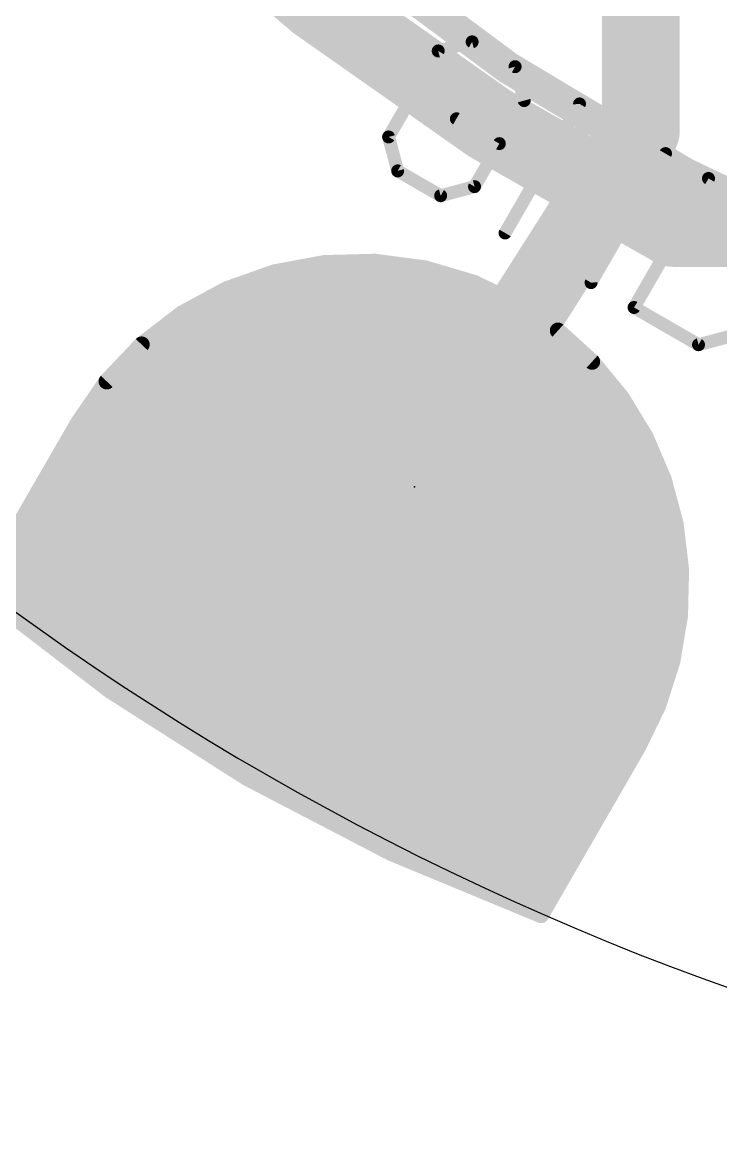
# Model space of a CAD drawing. Extents: x -22.4 to 22.3, y -22.2 to 22.2.
# Drawn here: x -12.99 to -7.5, y -22.23 to -13.37 of the extents above; entities that cross this region are included whole.
import ezdxf

# ---------------------------------------------------------------- set-up
doc = ezdxf.new("R2010")
doc.units = 0
for name, color, linetype in [('1', 12, 'CONTINUOUS'), ('16', 132, 'CONTINUOUS'), ('17', 110, 'CONTINUOUS'), ('20', 53, 'CONTINUOUS'), ('23', 53, 'CONTINUOUS'), ('51', 53, 'CONTINUOUS')]:
    doc.layers.add(name, color=color, linetype=linetype)

# ---------------------------------------------------------------- blocks, each defined once
blk = doc.blocks.new('ROUNDP')
at = {"const_width": 0.5}
blk.add_lwpolyline([(0, -0.25, 1), (0, 0.25, 1), (0, -0.25)], format="xyb", dxfattribs=at)

msp = doc.modelspace()

# ---------------------------------------------------------------- linework, layer by layer
at = {"layer": '1'}
for points, const_width in [([(-16.51, 0, 0.4142), (0, -16.51)], 0.254), ([(-7.9994, -14.3058, 1), (-8.2566, -14.1422)], 0.3048), ([(-8.2804, -14.224, 1), (-7.9756, -14.224)], 0.3048), ([(-10.6168, -15.2301, 1), (-10.6152, -15.2935)], 0.0635), ([(-10.6102, -15.293, 1), (-10.6218, -15.2306)], 0.0635), ([(-10.2134, -15.2199, 1), (-10.2217, -15.2829)], 0.0635), ([(-10.2167, -15.2831, 1), (-10.2184, -15.2196)], 0.0635), ([(-11.0998, -15.3353, 1), (-11.0998, -15.3988)], 0.0635), ([(-11.0137, -15.3032, 1), (-11.0021, -15.3657)], 0.0635), ([(-10.9973, -15.3644, 1), (-11.0185, -15.3045)], 0.0635), ([(-9.8134, -15.273, 1), (-9.8314, -15.3338)], 0.0635), ([(-9.8265, -15.3349, 1), (-9.8183, -15.2719)], 0.0635), ([(-9.6077, -15.3988, 1), (-9.6077, -15.3353)], 0.0635), ([(-9.4266, -15.3879, 1), (-9.4539, -15.4453)], 0.0635), ([(-9.4493, -15.447, 1), (-9.4312, -15.3862)], 0.0635), ([(-11.4324, -15.4623, 1), (-11.4324, -15.5258)], 0.0635), ([(-11.3942, -15.4376, 1), (-11.373, -15.4974)], 0.0635), ([(-11.3685, -15.4954, 1), (-11.3988, -15.4396)], 0.0635), ([(-9.278, -15.5258, 1), (-9.278, -15.4623)], 0.0635), ([(-11.6663, -15.5892, 1), (-11.6663, -15.6528)], 0.0635), ([(-9.0627, -15.5619, 1), (-9.0983, -15.6145)], 0.0635), ([(-9.0942, -15.6168, 1), (-9.0668, -15.5595)], 0.0635), ([(-9.032, -15.6528, 1), (-9.032, -15.5892)], 0.0635), ([(-11.749, -15.6298, 1), (-11.7187, -15.6856)], 0.0635), ([(-11.7146, -15.6829, 1), (-11.7532, -15.6325)], 0.0635), ([(-11.8516, -15.7163, 1), (-11.8516, -15.7798)], 0.0635), ([(-8.8444, -15.7798, 1), (-8.8444, -15.7163)], 0.0635), ([(-8.759, -15.7678, 1), (-8.8017, -15.8148)], 0.0635), ([(-8.7982, -15.8176, 1), (-8.7626, -15.765)], 0.0635), ([(-12.0694, -15.8751, 1), (-12.0308, -15.9255)], 0.0635), ([(-12.0271, -15.9222, 1), (-12.0731, -15.8785)], 0.0635), ([(-12.0171, -15.8432, 1), (-12.0171, -15.9068)], 0.0635), ([(-8.6883, -15.9068, 1), (-8.6883, -15.8432)], 0.0635), ([(-12.1466, -15.9703, 1), (-12.1466, -16.0338)], 0.0635), ([(-8.5486, -16.0338, 1), (-8.5486, -15.9703)], 0.0635), ([(-8.4877, -16.0149, 1), (-8.5367, -16.0553)], 0.0635), ([(-8.5336, -16.0586, 1), (-8.4909, -16.0116)], 0.0635), ([(-12.2671, -16.0973, 1), (-12.2671, -16.1608)], 0.0635), ([(-8.4347, -16.1608, 1), (-8.4347, -16.0973)], 0.0635), ([(-12.3702, -16.2243, 1), (-12.3702, -16.2877)], 0.0635), ([(-12.3475, -16.1676, 1), (-12.3014, -16.2113)], 0.0635), ([(-12.2983, -16.2074, 1), (-12.3506, -16.1714)], 0.0635), ([(-8.3298, -16.2877, 1), (-8.3298, -16.2243)], 0.0635), ([(-8.2544, -16.298, 1), (-8.3086, -16.3311)], 0.0635), ([(-8.306, -16.3348, 1), (-8.257, -16.2943)], 0.0635), ([(-12.4575, -16.3513, 1), (-12.4575, -16.4147)], 0.0635), ([(-8.2398, -16.4147, 1), (-8.2398, -16.3513)], 0.0635), ([(-12.5227, -16.5338, 1), (-12.5777, -16.502)], 0.0635), ([(-12.5448, -16.4783, 1), (-12.5448, -16.5418)], 0.0635), ([(-8.1623, -16.5418, 1), (-8.1623, -16.4783)], 0.0635), ([(-12.5764, -16.4999, 1), (-12.524, -16.5359)], 0.0635), ([(-12.619, -16.6053, 1), (-12.619, -16.6687)], 0.0635), ([(-8.0637, -16.6115, 1), (-8.122, -16.6365)], 0.0635), ([(-8.12, -16.6405, 1), (-8.0657, -16.6075)], 0.0635), ([(-8.0873, -16.6687, 1), (-8.0873, -16.6053)], 0.0635), ([(-12.6923, -16.7323, 1), (-12.6923, -16.7957)], 0.0635), ([(-8.0329, -16.7957, 1), (-8.0329, -16.7323)], 0.0635), ([(-10.0346, -16.9362, 1), (-9.7774, -17.0998)], 0.3048), ([(-12.7656, -16.8593, 1), (-12.7656, -16.9228)], 0.0635), ([(-7.9195, -16.9489, 1), (-7.9809, -16.9654)], 0.0635), ([(-7.9785, -16.9228, 1), (-7.9785, -16.8593)], 0.0635), ([(-12.8389, -16.9863, 1), (-12.8389, -17.0497)], 0.0635), ([(-7.9794, -16.9696, 1), (-7.921, -16.9446)], 0.0635), ([(-7.9339, -17.0497, 1), (-7.9339, -16.9863)], 0.0635), ([(-12.9123, -17.1133, 1), (-12.9123, -17.1767)], 0.0635), ([(-7.8999, -17.1767, 1), (-7.8999, -17.1133)], 0.0635), ([(-12.9856, -17.2403, 1), (-12.9856, -17.3038)], 0.0635), ([(-7.8249, -17.3034, 1), (-7.8879, -17.311)], 0.0635), ([(-7.8658, -17.3038, 1), (-7.8658, -17.2403)], 0.0635), ([(-7.8871, -17.3154, 1), (-7.8257, -17.299)], 0.0635), ([(-7.8454, -17.4307, 1), (-7.8454, -17.3673)], 0.0635), ([(-7.8302, -17.5577, 1), (-7.8302, -17.4943)], 0.0635), ([(-7.7816, -17.6678, 1), (-7.8451, -17.6663)], 0.0635), ([(-7.8151, -17.6848, 1), (-7.8151, -17.6213)], 0.0635), ([(-7.8449, -17.6708, 1), (-7.7818, -17.6633)], 0.0635), ([(-7.8161, -17.8117, 1), (-7.8161, -17.7483)], 0.0635), ([(-7.8191, -17.9387, 1), (-7.8191, -17.8753)], 0.0635), ([(-7.7907, -18.0346, 1), (-7.8533, -18.0241)], 0.0635), ([(-7.8537, -18.0286, 1), (-7.7903, -18.0301)], 0.0635), ([(-7.8228, -18.0658, 1), (-7.8228, -18.0023)], 0.0635), ([(-12.8909, -18.1293, 1), (-12.8909, -18.1928)], 0.0635), ([(-7.8441, -18.1928, 1), (-7.8441, -18.1293)], 0.0635), ([(-12.7254, -18.2563, 1), (-12.7254, -18.3197)], 0.0635), ([(-7.8655, -18.3197, 1), (-7.8655, -18.2563)], 0.0635), ([(-12.5599, -18.3833, 1), (-12.5599, -18.4467)], 0.0635), ([(-7.9134, -18.3815, 1), (-7.8508, -18.392)], 0.0635), ([(-7.8519, -18.3964, 1), (-7.9123, -18.3771)], 0.0635), ([(-7.8911, -18.4467, 1), (-7.8911, -18.3833)], 0.0635), ([(-12.3944, -18.5103, 1), (-12.3944, -18.5738)], 0.0635), ([(-7.9317, -18.5738, 1), (-7.9317, -18.5103)], 0.0635), ([(-12.2828, -18.5878, 1), (-12.3169, -18.6413)], 0.0635), ([(-12.3192, -18.6397, 1), (-12.2805, -18.5893)], 0.0635), ([(-12.2143, -18.6373, 1), (-12.2143, -18.7007)], 0.0635), ([(-7.9639, -18.7458, 1), (-8.021, -18.718)], 0.0635), ([(-7.9723, -18.7007, 1), (-7.9723, -18.6373)], 0.0635), ([(-12.015, -18.7643, 1), (-12.015, -18.8277)], 0.0635), ([(-8.0227, -18.7222, 1), (-7.9622, -18.7416)], 0.0635), ([(-8.0236, -18.8277, 1), (-8.0236, -18.7643)], 0.0635), ([(-11.8156, -18.8913, 1), (-11.8156, -18.9548)], 0.0635), ([(-8.0853, -18.9548, 1), (-8.0853, -18.8913)], 0.0635), ([(-11.6163, -19.0183, 1), (-11.6163, -19.0817)], 0.0635), ([(-8.1794, -19.044, 1), (-8.1222, -19.0718)], 0.0635), ([(-8.1233, -19.0738, 1), (-8.1783, -19.042)], 0.0635), ([(-8.147, -19.0817, 1), (-8.147, -19.0183)], 0.0635), ([(-11.4169, -19.1453, 1), (-11.4169, -19.2087)], 0.0635), ([(-8.2196, -19.2087, 1), (-8.2196, -19.1453)], 0.0635), ([(-11.2089, -19.272, 1), (-11.2383, -19.3283)], 0.0635), ([(-11.2163, -19.2723, 1), (-11.2163, -19.3358)], 0.0635), ([(-11.2407, -19.3269, 1), (-11.2066, -19.2734)], 0.0635), ([(-8.2929, -19.3358, 1), (-8.2929, -19.2723)], 0.0635), ([(-10.9723, -19.3993, 1), (-10.9723, -19.4627)], 0.0635), ([(-8.3662, -19.4627, 1), (-8.3662, -19.3993)], 0.0635), ([(-10.7283, -19.5263, 1), (-10.7283, -19.5897)], 0.0635), ([(-8.4395, -19.5897, 1), (-8.4395, -19.5263)], 0.0635), ([(-10.4844, -19.6533, 1), (-10.4844, -19.7168)], 0.0635), ([(-8.5129, -19.7168, 1), (-8.5129, -19.6533)], 0.0635), ([(-10.2404, -19.7803, 1), (-10.2404, -19.8438)], 0.0635), ([(-10.0796, -19.8601, 1), (-10.1039, -19.9187)], 0.0635), ([(-8.5862, -19.8438, 1), (-8.5862, -19.7803)], 0.0635), ([(-10.1064, -19.9176, 1), (-10.0771, -19.8612)], 0.0635), ([(-9.972, -19.9073, 1), (-9.972, -19.9707)], 0.0635), ([(-8.6595, -19.9707, 1), (-8.6595, -19.9073)], 0.0635), ([(-9.6654, -20.0343, 1), (-9.6654, -20.0978)], 0.0635), ([(-8.7328, -20.0978, 1), (-8.7328, -20.0343)], 0.0635), ([(-9.3587, -20.1613, 1), (-9.3587, -20.2248)], 0.0635), ([(-8.8061, -20.2248, 1), (-8.8061, -20.1613)], 0.0635), ([(-9.0521, -20.2883, 1), (-9.0521, -20.3517)], 0.0635), ([(-8.8795, -20.3517, 1), (-8.8795, -20.2883)], 0.0635), ([(-8.9403, -20.3618, 1), (-8.8853, -20.3936)], 0.0635), ([(-8.9249, -20.4071, 1), (-8.9006, -20.3484)], 0.0635)]:
    msp.add_lwpolyline(points, format="xyb", dxfattribs=dict(at, const_width=const_width))
for points, const_width in [([(-8.128, -14.224), (-8.128, -12.573)], 0.6096), ([(-9.906, -17.018), (-8.128, -14.224)], 0.6096), ([(-10.616, -15.2618), (-11.0079, -15.3344)], 0.127), ([(-10.2176, -15.2514), (-10.616, -15.2618)], 0.127), ([(-9.8224, -15.3034), (-10.2176, -15.2514)], 0.127), ([(-11.0079, -15.3344), (-11.3836, -15.4675)], 0.127), ([(-11.0998, -15.367), (-9.6077, -15.367)], 0.127), ([(-9.4402, -15.4166), (-9.8224, -15.3034)], 0.127), ([(-9.0805, -15.5882), (-9.4402, -15.4166)], 0.127), ([(-11.3836, -15.4675), (-11.7339, -15.6577)], 0.127), ([(-11.4324, -15.494), (-9.278, -15.494)], 0.127), ([(-11.6663, -15.621), (-9.032, -15.621)], 0.127), ([(-8.7804, -15.7913), (-9.0805, -15.5882)], 0.127), ([(-11.7339, -15.6577), (-12.0501, -15.9003)], 0.127), ([(-11.8516, -15.748), (-8.8444, -15.748)], 0.127), ([(-8.5122, -16.0351), (-8.7804, -15.7913)], 0.127), ([(-12.0501, -15.9003), (-12.3245, -16.1894)], 0.127), ([(-12.0171, -15.875), (-8.6883, -15.875)], 0.127), ([(-12.1466, -16.002), (-8.5486, -16.002)], 0.127), ([(-8.2815, -16.3146), (-8.5122, -16.0351)], 0.127), ([(-12.2671, -16.129), (-8.4347, -16.129)], 0.127), ([(-12.3245, -16.1894), (-12.5502, -16.5179)], 0.127), ([(-12.3702, -16.256), (-8.3298, -16.256)], 0.127), ([(-8.0929, -16.624), (-8.2815, -16.3146)], 0.127), ([(-12.4575, -16.383), (-8.2398, -16.383)], 0.127), ([(-12.5502, -16.5179), (-13.3122, -17.8377)], 0.127), ([(-12.5448, -16.51), (-8.1623, -16.51)], 0.127), ([(-12.619, -16.637), (-8.0873, -16.637)], 0.127), ([(-7.9502, -16.9571), (-8.0929, -16.624)], 0.127), ([(-12.6923, -16.764), (-8.0329, -16.764)], 0.127), ([(-12.7656, -16.891), (-7.9785, -16.891)], 0.127), ([(-7.8564, -17.3072), (-7.9502, -16.9571)], 0.127), ([(-12.8389, -17.018), (-7.9339, -17.018)], 0.127), ([(-12.9123, -17.145), (-7.8999, -17.145)], 0.127), ([(-12.9856, -17.272), (-7.8658, -17.272)], 0.127), ([(-7.8134, -17.667), (-7.8564, -17.3072)], 0.127), ([(-13.0589, -17.399), (-7.8454, -17.399)], 0.127), ([(-13.1322, -17.526), (-7.8302, -17.526)], 0.127), ([(-13.2056, -17.653), (-7.8151, -17.653)], 0.127), ([(-7.822, -18.0293), (-7.8134, -17.667)], 0.127), ([(-13.3122, -17.8377), (-12.2998, -18.6145)], 0.127), ([(-13.2789, -17.78), (-7.8161, -17.78)], 0.127), ([(-13.2219, -17.907), (-7.8191, -17.907)], 0.127), ([(-7.8821, -18.3867), (-7.822, -18.0293)], 0.127), ([(-13.0564, -18.034), (-7.8228, -18.034)], 0.127), ([(-12.8909, -18.161), (-7.8441, -18.161)], 0.127), ([(-12.7254, -18.288), (-7.8655, -18.288)], 0.127), ([(-12.5599, -18.415), (-7.8911, -18.415)], 0.127), ([(-7.9924, -18.7319), (-7.8821, -18.3867)], 0.127), ([(-12.3944, -18.542), (-7.9317, -18.542)], 0.127), ([(-12.2998, -18.6145), (-11.2236, -19.3002)], 0.127), ([(-12.2143, -18.669), (-7.9723, -18.669)], 0.127), ([(-8.1508, -19.0579), (-7.9924, -18.7319)], 0.127), ([(-12.015, -18.796), (-8.0236, -18.796)], 0.127), ([(-11.8156, -18.923), (-8.0853, -18.923)], 0.127), ([(-11.6163, -19.05), (-8.147, -19.05)], 0.127), ([(-8.9128, -20.3777), (-8.1508, -19.0579)], 0.127), ([(-11.4169, -19.177), (-8.2196, -19.177)], 0.127), ([(-11.2236, -19.3002), (-10.0917, -19.8894)], 0.127), ([(-11.2163, -19.304), (-8.2929, -19.304)], 0.127), ([(-10.9723, -19.431), (-8.3662, -19.431)], 0.127), ([(-10.7283, -19.558), (-8.4395, -19.558)], 0.127), ([(-10.4844, -19.685), (-8.5129, -19.685)], 0.127), ([(-10.2404, -19.812), (-8.5862, -19.812)], 0.127), ([(-10.0917, -19.8894), (-8.9128, -20.3777)], 0.127), ([(-9.972, -19.939), (-8.6595, -19.939)], 0.127), ([(-9.6654, -20.066), (-8.7328, -20.066)], 0.127), ([(-9.3587, -20.193), (-8.8061, -20.193)], 0.127), ([(-9.0521, -20.32), (-8.8795, -20.32)], 0.127)]:
    msp.add_lwpolyline(points, dxfattribs=dict(at, const_width=const_width))
at = {"layer": '16'}
for points, const_width in [([(-16.51, 0, 0.4142), (0, -16.51)], 0.254), ([(-17.399, -0.381, 0.2679), (-7.874, -14.986)], 0.6096), ([(-7.874, -14.8336, 1), (-7.874, -15.1384)], 0.3048), ([(-7.9429, -15.1219, 1), (-7.8051, -14.8501)], 0.3048), ([(-10.6168, -15.2301, 1), (-10.6152, -15.2935)], 0.0635), ([(-10.6102, -15.293, 1), (-10.6218, -15.2306)], 0.0635), ([(-10.2134, -15.2199, 1), (-10.2217, -15.2829)], 0.0635), ([(-10.2167, -15.2831, 1), (-10.2184, -15.2196)], 0.0635), ([(-11.0998, -15.3353, 1), (-11.0998, -15.3988)], 0.0635), ([(-11.0137, -15.3032, 1), (-11.0021, -15.3657)], 0.0635), ([(-10.9973, -15.3644, 1), (-11.0185, -15.3045)], 0.0635), ([(-9.8134, -15.273, 1), (-9.8314, -15.3338)], 0.0635), ([(-9.8265, -15.3349, 1), (-9.8183, -15.2719)], 0.0635), ([(-9.6077, -15.3988, 1), (-9.6077, -15.3353)], 0.0635), ([(-9.4266, -15.3879, 1), (-9.4539, -15.4453)], 0.0635), ([(-9.4493, -15.447, 1), (-9.4312, -15.3862)], 0.0635), ([(-11.4324, -15.4623, 1), (-11.4324, -15.5258)], 0.0635), ([(-11.3942, -15.4376, 1), (-11.373, -15.4974)], 0.0635), ([(-11.3685, -15.4954, 1), (-11.3988, -15.4396)], 0.0635), ([(-9.278, -15.5258, 1), (-9.278, -15.4623)], 0.0635), ([(-11.6663, -15.5892, 1), (-11.6663, -15.6528)], 0.0635), ([(-9.0627, -15.5619, 1), (-9.0983, -15.6145)], 0.0635), ([(-9.0942, -15.6168, 1), (-9.0668, -15.5595)], 0.0635), ([(-9.032, -15.6528, 1), (-9.032, -15.5892)], 0.0635), ([(-11.749, -15.6298, 1), (-11.7187, -15.6856)], 0.0635), ([(-11.7146, -15.6829, 1), (-11.7532, -15.6325)], 0.0635), ([(-11.8516, -15.7163, 1), (-11.8516, -15.7798)], 0.0635), ([(-8.8444, -15.7798, 1), (-8.8444, -15.7163)], 0.0635), ([(-8.759, -15.7678, 1), (-8.8017, -15.8148)], 0.0635), ([(-8.7982, -15.8176, 1), (-8.7626, -15.765)], 0.0635), ([(-12.0694, -15.8751, 1), (-12.0308, -15.9255)], 0.0635), ([(-12.0271, -15.9222, 1), (-12.0731, -15.8785)], 0.0635), ([(-12.0171, -15.8432, 1), (-12.0171, -15.9068)], 0.0635), ([(-8.6883, -15.9068, 1), (-8.6883, -15.8432)], 0.0635), ([(-12.1466, -15.9703, 1), (-12.1466, -16.0338)], 0.0635), ([(-8.5486, -16.0338, 1), (-8.5486, -15.9703)], 0.0635), ([(-8.4877, -16.0149, 1), (-8.5367, -16.0553)], 0.0635), ([(-8.5336, -16.0586, 1), (-8.4909, -16.0116)], 0.0635), ([(-12.2671, -16.0973, 1), (-12.2671, -16.1608)], 0.0635), ([(-8.4347, -16.1608, 1), (-8.4347, -16.0973)], 0.0635), ([(-12.3702, -16.2243, 1), (-12.3702, -16.2877)], 0.0635), ([(-12.3475, -16.1676, 1), (-12.3014, -16.2113)], 0.0635), ([(-12.2983, -16.2074, 1), (-12.3506, -16.1714)], 0.0635), ([(-8.3298, -16.2877, 1), (-8.3298, -16.2243)], 0.0635), ([(-8.2544, -16.298, 1), (-8.3086, -16.3311)], 0.0635), ([(-8.306, -16.3348, 1), (-8.257, -16.2943)], 0.0635), ([(-12.4575, -16.3513, 1), (-12.4575, -16.4147)], 0.0635), ([(-8.2398, -16.4147, 1), (-8.2398, -16.3513)], 0.0635), ([(-12.5227, -16.5338, 1), (-12.5777, -16.502)], 0.0635), ([(-12.5448, -16.4783, 1), (-12.5448, -16.5418)], 0.0635), ([(-8.1623, -16.5418, 1), (-8.1623, -16.4783)], 0.0635), ([(-12.5764, -16.4999, 1), (-12.524, -16.5359)], 0.0635), ([(-12.619, -16.6053, 1), (-12.619, -16.6687)], 0.0635), ([(-8.0637, -16.6115, 1), (-8.122, -16.6365)], 0.0635), ([(-8.12, -16.6405, 1), (-8.0657, -16.6075)], 0.0635), ([(-8.0873, -16.6687, 1), (-8.0873, -16.6053)], 0.0635), ([(-12.6923, -16.7323, 1), (-12.6923, -16.7957)], 0.0635), ([(-8.0329, -16.7957, 1), (-8.0329, -16.7323)], 0.0635), ([(-12.7656, -16.8593, 1), (-12.7656, -16.9228)], 0.0635), ([(-7.9195, -16.9489, 1), (-7.9809, -16.9654)], 0.0635), ([(-7.9785, -16.9228, 1), (-7.9785, -16.8593)], 0.0635), ([(-12.8389, -16.9863, 1), (-12.8389, -17.0497)], 0.0635), ([(-7.9794, -16.9696, 1), (-7.921, -16.9446)], 0.0635), ([(-7.9339, -17.0497, 1), (-7.9339, -16.9863)], 0.0635), ([(-12.9123, -17.1133, 1), (-12.9123, -17.1767)], 0.0635), ([(-7.8999, -17.1767, 1), (-7.8999, -17.1133)], 0.0635), ([(-12.9856, -17.2403, 1), (-12.9856, -17.3038)], 0.0635), ([(-7.8249, -17.3034, 1), (-7.8879, -17.311)], 0.0635), ([(-7.8658, -17.3038, 1), (-7.8658, -17.2403)], 0.0635), ([(-7.8871, -17.3154, 1), (-7.8257, -17.299)], 0.0635), ([(-7.8454, -17.4307, 1), (-7.8454, -17.3673)], 0.0635), ([(-7.8302, -17.5577, 1), (-7.8302, -17.4943)], 0.0635), ([(-7.7816, -17.6678, 1), (-7.8451, -17.6663)], 0.0635), ([(-7.8151, -17.6848, 1), (-7.8151, -17.6213)], 0.0635), ([(-7.8449, -17.6708, 1), (-7.7818, -17.6633)], 0.0635), ([(-7.8161, -17.8117, 1), (-7.8161, -17.7483)], 0.0635), ([(-7.8191, -17.9387, 1), (-7.8191, -17.8753)], 0.0635), ([(-7.7907, -18.0346, 1), (-7.8533, -18.0241)], 0.0635), ([(-7.8537, -18.0286, 1), (-7.7903, -18.0301)], 0.0635), ([(-7.8228, -18.0658, 1), (-7.8228, -18.0023)], 0.0635), ([(-12.8909, -18.1293, 1), (-12.8909, -18.1928)], 0.0635), ([(-7.8441, -18.1928, 1), (-7.8441, -18.1293)], 0.0635), ([(-12.7254, -18.2563, 1), (-12.7254, -18.3197)], 0.0635), ([(-7.8655, -18.3197, 1), (-7.8655, -18.2563)], 0.0635), ([(-12.5599, -18.3833, 1), (-12.5599, -18.4467)], 0.0635), ([(-7.9134, -18.3815, 1), (-7.8508, -18.392)], 0.0635), ([(-7.8519, -18.3964, 1), (-7.9123, -18.3771)], 0.0635), ([(-7.8911, -18.4467, 1), (-7.8911, -18.3833)], 0.0635), ([(-12.3944, -18.5103, 1), (-12.3944, -18.5738)], 0.0635), ([(-7.9317, -18.5738, 1), (-7.9317, -18.5103)], 0.0635), ([(-12.2828, -18.5878, 1), (-12.3169, -18.6413)], 0.0635), ([(-12.3192, -18.6397, 1), (-12.2805, -18.5893)], 0.0635), ([(-12.2143, -18.6373, 1), (-12.2143, -18.7007)], 0.0635), ([(-7.9639, -18.7458, 1), (-8.021, -18.718)], 0.0635), ([(-7.9723, -18.7007, 1), (-7.9723, -18.6373)], 0.0635), ([(-12.015, -18.7643, 1), (-12.015, -18.8277)], 0.0635), ([(-8.0227, -18.7222, 1), (-7.9622, -18.7416)], 0.0635), ([(-8.0236, -18.8277, 1), (-8.0236, -18.7643)], 0.0635), ([(-11.8156, -18.8913, 1), (-11.8156, -18.9548)], 0.0635), ([(-8.0853, -18.9548, 1), (-8.0853, -18.8913)], 0.0635), ([(-11.6163, -19.0183, 1), (-11.6163, -19.0817)], 0.0635), ([(-8.1794, -19.044, 1), (-8.1222, -19.0718)], 0.0635), ([(-8.1233, -19.0738, 1), (-8.1783, -19.042)], 0.0635), ([(-8.147, -19.0817, 1), (-8.147, -19.0183)], 0.0635), ([(-11.4169, -19.1453, 1), (-11.4169, -19.2087)], 0.0635), ([(-8.2196, -19.2087, 1), (-8.2196, -19.1453)], 0.0635), ([(-11.2089, -19.272, 1), (-11.2383, -19.3283)], 0.0635), ([(-11.2163, -19.2723, 1), (-11.2163, -19.3358)], 0.0635), ([(-11.2407, -19.3269, 1), (-11.2066, -19.2734)], 0.0635), ([(-8.2929, -19.3358, 1), (-8.2929, -19.2723)], 0.0635), ([(-10.9723, -19.3993, 1), (-10.9723, -19.4627)], 0.0635), ([(-8.3662, -19.4627, 1), (-8.3662, -19.3993)], 0.0635), ([(-10.7283, -19.5263, 1), (-10.7283, -19.5897)], 0.0635), ([(-8.4395, -19.5897, 1), (-8.4395, -19.5263)], 0.0635), ([(-10.4844, -19.6533, 1), (-10.4844, -19.7168)], 0.0635), ([(-8.5129, -19.7168, 1), (-8.5129, -19.6533)], 0.0635), ([(-10.2404, -19.7803, 1), (-10.2404, -19.8438)], 0.0635), ([(-10.0796, -19.8601, 1), (-10.1039, -19.9187)], 0.0635), ([(-8.5862, -19.8438, 1), (-8.5862, -19.7803)], 0.0635), ([(-10.1064, -19.9176, 1), (-10.0771, -19.8612)], 0.0635), ([(-9.972, -19.9073, 1), (-9.972, -19.9707)], 0.0635), ([(-8.6595, -19.9707, 1), (-8.6595, -19.9073)], 0.0635), ([(-9.6654, -20.0343, 1), (-9.6654, -20.0978)], 0.0635), ([(-8.7328, -20.0978, 1), (-8.7328, -20.0343)], 0.0635), ([(-9.3587, -20.1613, 1), (-9.3587, -20.2248)], 0.0635), ([(-8.8061, -20.2248, 1), (-8.8061, -20.1613)], 0.0635), ([(-9.0521, -20.2883, 1), (-9.0521, -20.3517)], 0.0635), ([(-8.8795, -20.3517, 1), (-8.8795, -20.2883)], 0.0635), ([(-8.9403, -20.3618, 1), (-8.8853, -20.3936)], 0.0635), ([(-8.9249, -20.4071, 1), (-8.9006, -20.3484)], 0.0635)]:
    msp.add_lwpolyline(points, format="xyb", dxfattribs=dict(at, const_width=const_width))
for points, const_width in [([(-7.874, -14.986), (-6.477, -14.986)], 0.6096), ([(-10.616, -15.2618), (-11.0079, -15.3344)], 0.127), ([(-10.2176, -15.2514), (-10.616, -15.2618)], 0.127), ([(-9.8224, -15.3034), (-10.2176, -15.2514)], 0.127), ([(-11.0079, -15.3344), (-11.3836, -15.4675)], 0.127), ([(-11.0998, -15.367), (-9.6077, -15.367)], 0.127), ([(-9.4402, -15.4166), (-9.8224, -15.3034)], 0.127), ([(-9.0805, -15.5882), (-9.4402, -15.4166)], 0.127), ([(-11.3836, -15.4675), (-11.7339, -15.6577)], 0.127), ([(-11.4324, -15.494), (-9.278, -15.494)], 0.127), ([(-11.6663, -15.621), (-9.032, -15.621)], 0.127), ([(-8.7804, -15.7913), (-9.0805, -15.5882)], 0.127), ([(-11.7339, -15.6577), (-12.0501, -15.9003)], 0.127), ([(-11.8516, -15.748), (-8.8444, -15.748)], 0.127), ([(-8.5122, -16.0351), (-8.7804, -15.7913)], 0.127), ([(-12.0501, -15.9003), (-12.3245, -16.1894)], 0.127), ([(-12.0171, -15.875), (-8.6883, -15.875)], 0.127), ([(-12.1466, -16.002), (-8.5486, -16.002)], 0.127), ([(-8.2815, -16.3146), (-8.5122, -16.0351)], 0.127), ([(-12.2671, -16.129), (-8.4347, -16.129)], 0.127), ([(-12.3245, -16.1894), (-12.5502, -16.5179)], 0.127), ([(-12.3702, -16.256), (-8.3298, -16.256)], 0.127), ([(-8.0929, -16.624), (-8.2815, -16.3146)], 0.127), ([(-12.4575, -16.383), (-8.2398, -16.383)], 0.127), ([(-12.5502, -16.5179), (-13.3122, -17.8377)], 0.127), ([(-12.5448, -16.51), (-8.1623, -16.51)], 0.127), ([(-12.619, -16.637), (-8.0873, -16.637)], 0.127), ([(-7.9502, -16.9571), (-8.0929, -16.624)], 0.127), ([(-12.6923, -16.764), (-8.0329, -16.764)], 0.127), ([(-12.7656, -16.891), (-7.9785, -16.891)], 0.127), ([(-7.8564, -17.3072), (-7.9502, -16.9571)], 0.127), ([(-12.8389, -17.018), (-7.9339, -17.018)], 0.127), ([(-12.9123, -17.145), (-7.8999, -17.145)], 0.127), ([(-12.9856, -17.272), (-7.8658, -17.272)], 0.127), ([(-7.8134, -17.667), (-7.8564, -17.3072)], 0.127), ([(-13.0589, -17.399), (-7.8454, -17.399)], 0.127), ([(-13.1322, -17.526), (-7.8302, -17.526)], 0.127), ([(-13.2056, -17.653), (-7.8151, -17.653)], 0.127), ([(-7.822, -18.0293), (-7.8134, -17.667)], 0.127), ([(-13.3122, -17.8377), (-12.2998, -18.6145)], 0.127), ([(-13.2789, -17.78), (-7.8161, -17.78)], 0.127), ([(-13.2219, -17.907), (-7.8191, -17.907)], 0.127), ([(-7.8821, -18.3867), (-7.822, -18.0293)], 0.127), ([(-13.0564, -18.034), (-7.8228, -18.034)], 0.127), ([(-12.8909, -18.161), (-7.8441, -18.161)], 0.127), ([(-12.7254, -18.288), (-7.8655, -18.288)], 0.127), ([(-12.5599, -18.415), (-7.8911, -18.415)], 0.127), ([(-7.9924, -18.7319), (-7.8821, -18.3867)], 0.127), ([(-12.3944, -18.542), (-7.9317, -18.542)], 0.127), ([(-12.2998, -18.6145), (-11.2236, -19.3002)], 0.127), ([(-12.2143, -18.669), (-7.9723, -18.669)], 0.127), ([(-8.1508, -19.0579), (-7.9924, -18.7319)], 0.127), ([(-12.015, -18.796), (-8.0236, -18.796)], 0.127), ([(-11.8156, -18.923), (-8.0853, -18.923)], 0.127), ([(-11.6163, -19.05), (-8.147, -19.05)], 0.127), ([(-8.9128, -20.3777), (-8.1508, -19.0579)], 0.127), ([(-11.4169, -19.177), (-8.2196, -19.177)], 0.127), ([(-11.2236, -19.3002), (-10.0917, -19.8894)], 0.127), ([(-11.2163, -19.304), (-8.2929, -19.304)], 0.127), ([(-10.9723, -19.431), (-8.3662, -19.431)], 0.127), ([(-10.7283, -19.558), (-8.4395, -19.558)], 0.127), ([(-10.4844, -19.685), (-8.5129, -19.685)], 0.127), ([(-10.2404, -19.812), (-8.5862, -19.812)], 0.127), ([(-10.0917, -19.8894), (-8.9128, -20.3777)], 0.127), ([(-9.972, -19.939), (-8.6595, -19.939)], 0.127), ([(-9.6654, -20.066), (-8.7328, -20.066)], 0.127), ([(-9.3587, -20.193), (-8.8061, -20.193)], 0.127), ([(-9.0521, -20.32), (-8.8795, -20.32)], 0.127)]:
    msp.add_lwpolyline(points, dxfattribs=dict(at, const_width=const_width))
at = {"layer": '20'}
msp.add_arc((0, 0), 22.225, 180, 270, dxfattribs=at)
at = {"layer": '23'}
msp.add_point((-9.906, -17.018), dxfattribs=at)
at = {"layer": '51', "const_width": 0.1016}
for points in [[(-9.4543, -13.5249), (-9.7205, -13.5962)], [(-9.1167, -13.7198), (-9.4543, -13.5249)], [(-9.7205, -13.5962), (-10.1103, -14.2714)], [(-9.0454, -13.986), (-9.1167, -13.7198)], [(-9.1951, -15.0249), (-8.6104, -14.0121)], [(-8.6104, -14.0121), (-8.5199, -15.4146)], [(-9.2403, -14.3236), (-9.5779, -14.1287)], [(-10.1103, -14.2714), (-10.039, -14.5376)], [(-9.4352, -14.6612), (-9.2403, -14.3236)], [(-8.5199, -15.4146), (-7.9352, -14.4019)], [(-10.039, -14.5376), (-9.7014, -14.7325)], [(-7.5976, -14.5968), (-8.1823, -15.6096)], [(-7.0913, -14.8892), (-7.5976, -14.5968)], [(-9.7014, -14.7325), (-9.4352, -14.6612)], [(-8.1823, -15.6096), (-7.676, -15.9019)], [(-7.676, -15.9019), (-7.4097, -15.8306)]]:
    msp.add_lwpolyline(points, dxfattribs=at)
at = {"layer": '51', "const_width": 0.0508}
for points in [[(-9.4416, -13.5029, 1), (-9.467, -13.5469)], [(-9.4477, -13.5494, 1), (-9.4609, -13.5003)], [(-9.7271, -13.5717, 1), (-9.714, -13.6208)], [(-9.6985, -13.6089, 1), (-9.7425, -13.5835)], [(-9.0922, -13.7132, 1), (-9.1413, -13.7263)], [(-9.1294, -13.7418, 1), (-9.104, -13.6978)], [(-9.0699, -13.9926, 1), (-9.0209, -13.9794)], [(-8.585, -14.0105, 1), (-8.6357, -14.0138)], [(-8.5884, -14.0248, 1), (-8.6324, -13.9994)], [(-9.5652, -14.1067, 1), (-9.5906, -14.1507)], [(-10.0858, -14.2648, 1), (-10.1349, -14.2779)], [(-10.1323, -14.2587, 1), (-10.0883, -14.2841)], [(-9.2183, -14.3363, 1), (-9.2623, -14.3109)], [(-9.253, -14.3456, 1), (-9.2276, -14.3016)], [(-7.9132, -14.4146, 1), (-7.9572, -14.3892)], [(-10.0263, -14.5156, 1), (-10.0517, -14.5596)], [(-10.0635, -14.5442, 1), (-10.0145, -14.531)], [(-7.5849, -14.5748, 1), (-7.6103, -14.6188)], [(-7.5756, -14.6095, 1), (-7.6196, -14.5841)], [(-9.708, -14.708, 1), (-9.6949, -14.757)], [(-9.7141, -14.7545, 1), (-9.6887, -14.7105)], [(-9.4572, -14.6485, 1), (-9.4132, -14.6739)], [(-9.4286, -14.6857, 1), (-9.4418, -14.6366)], [(-9.2171, -15.0122, 1), (-9.1731, -15.0376)], [(-8.5419, -15.402, 1), (-8.4979, -15.4273)], [(-8.5453, -15.4163, 1), (-8.4946, -15.413)], [(-8.1696, -15.5876, 1), (-8.195, -15.6315)], [(-8.2043, -15.5968, 1), (-8.1603, -15.6223)], [(-7.6825, -15.8774, 1), (-7.6694, -15.9264)], [(-7.6887, -15.9239, 1), (-7.6633, -15.8799)]]:
    msp.add_lwpolyline(points, format="xyb", dxfattribs=at)

# ---------------------------------------------------------------- block references
at = {"layer": '17', "xscale": 2.54, "yscale": 2.54, "rotation": 150}
msp.add_blockref('ROUNDP', (-9.906, -17.018), dxfattribs=at)
msp.add_blockref('ROUNDP', (-9.906, -17.018), dxfattribs=at)

doc.saveas('drawing.dxf')
